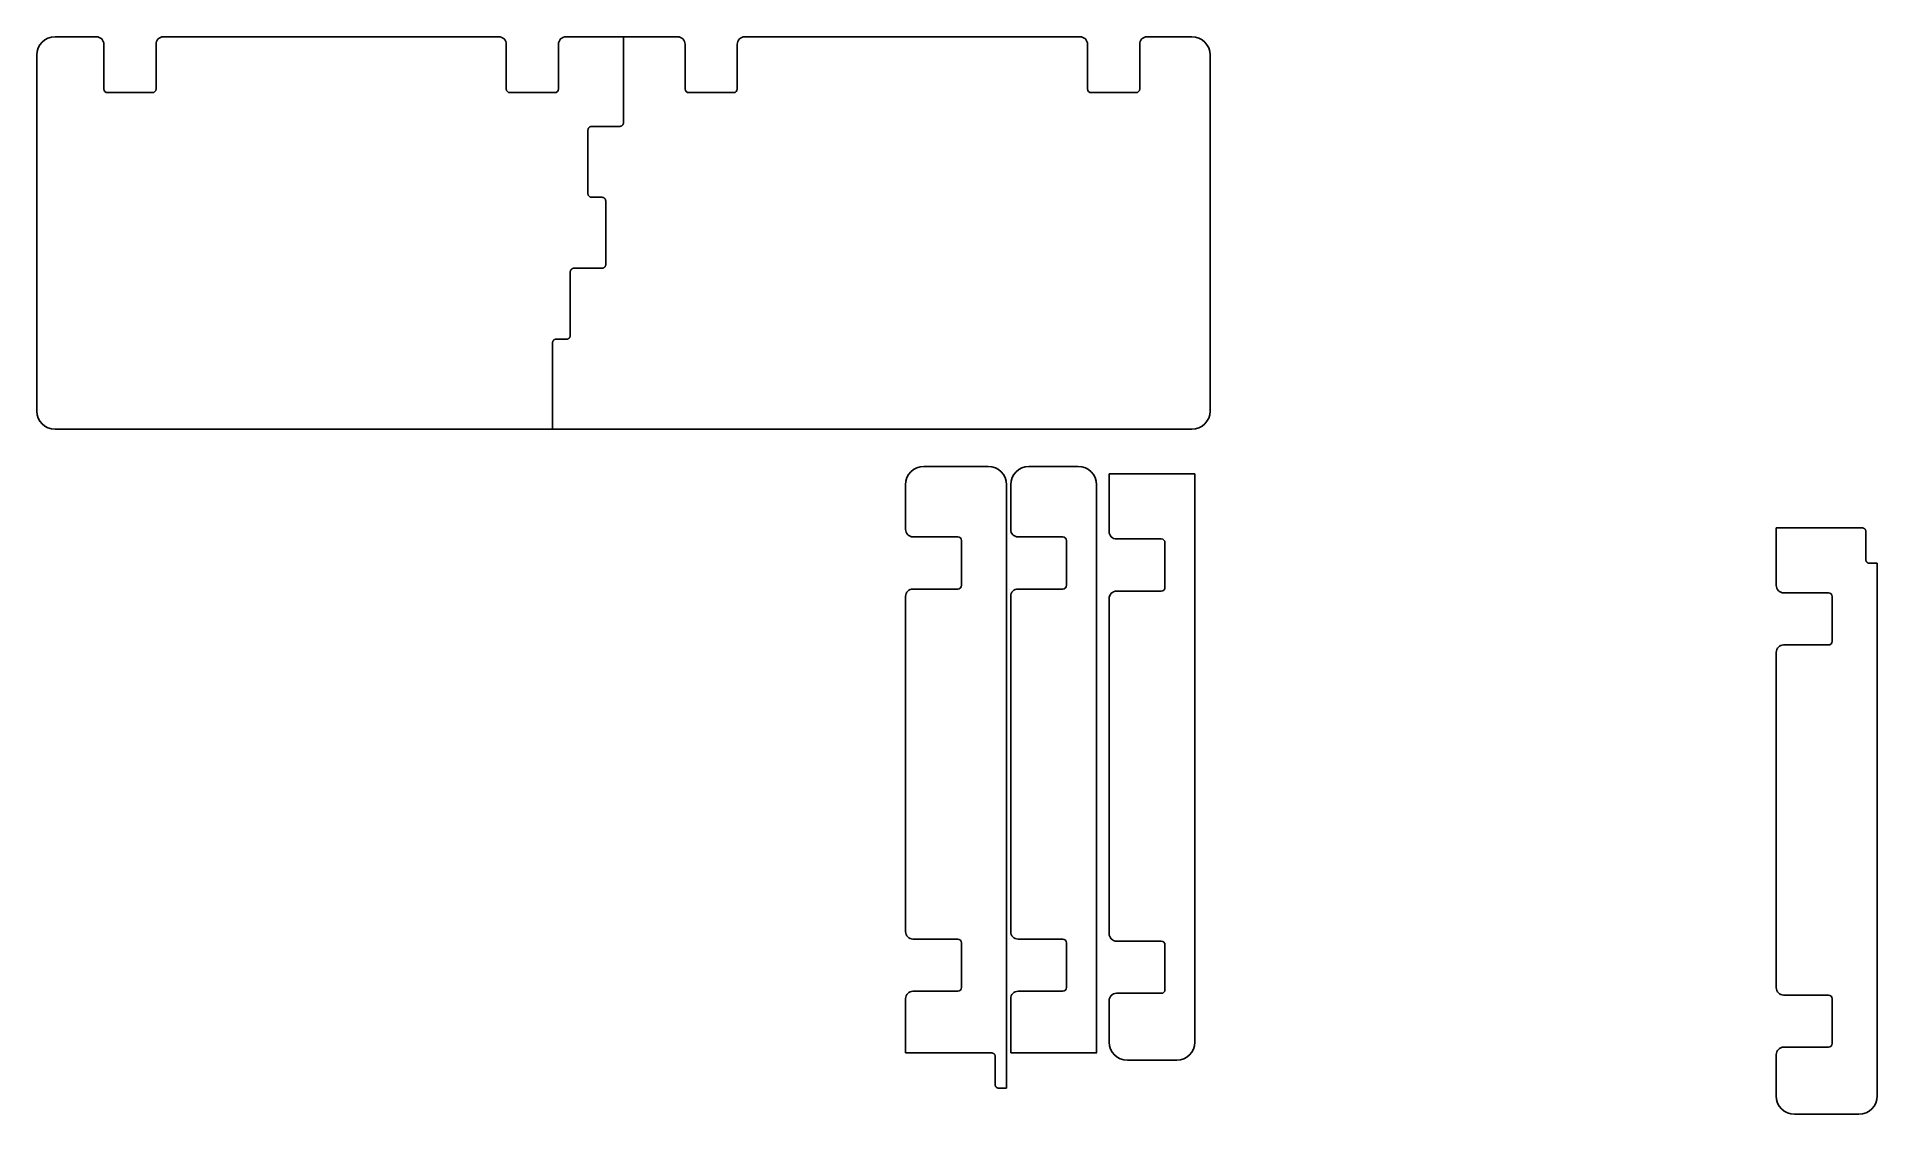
# Model space of a CAD drawing. Extents: x 2 to 496, y -290 to -1.
import ezdxf

# ---------------------------------------------------------------- set-up
doc = ezdxf.new("R2010")
doc.units = 0
doc.layers.add('BLACK', color=7, linetype='CONTINUOUS')

msp = doc.modelspace()

# ---------------------------------------------------------------- linework, layer by layer
at = {"layer": 'BLACK', "linetype": 'CONTINUOUS'}
for p, q in [((6.617, -0.873), (17.717, -0.873)), ((19.717, -2.873), (19.717, -14.873)), ((33.717, -14.873), (33.717, -2.873)), ((35.717, -0.873), (125.717, -0.873)), ((127.717, -2.873), (127.717, -14.873)), ((141.717, -14.873), (141.717, -2.873)), ((143.717, -0.873), (159.17, -0.873)), ((159.17, -0.873), (173.717, -0.873)), ((159.17, -23.927), (159.17, -0.873)), ((175.717, -2.873), (175.717, -14.873)), ((189.717, -14.873), (189.717, -2.873)), ((191.717, -0.873), (281.717, -0.873)), ((283.717, -2.873), (283.717, -14.873)), ((297.717, -14.873), (297.717, -2.873)), ((299.717, -0.873), (311.719, -0.873)), ((1.717, -5.773), (1.717, -101.373)), ((316.619, -101.373), (316.619, -5.773)), ((20.717, -15.873), (32.717, -15.873)), ((128.717, -15.873), (140.717, -15.873)), ((176.717, -15.873), (188.717, -15.873)), ((284.717, -15.873), (296.717, -15.873)), ((158.781, -24.722), (158.836, -24.676)), ((158.836, -24.676), (158.888, -24.627)), ((158.888, -24.627), (158.936, -24.574)), ((158.936, -24.574), (158.983, -24.514)), ((158.983, -24.514), (159.025, -24.452)), ((159.025, -24.452), (159.062, -24.385)), ((159.062, -24.385), (159.094, -24.317)), ((159.094, -24.317), (159.122, -24.244)), ((159.122, -24.244), (159.145, -24.164)), ((159.145, -24.164), (159.161, -24.08)), ((159.161, -24.08), (159.171, -23.989)), ((159.171, -23.989), (159.173, -23.928)), ((149.645, -42.975), (149.645, -25.926)), ((149.65, -25.86), (149.648, -25.928)), ((149.661, -25.764), (149.65, -25.86)), ((149.678, -25.681), (149.661, -25.764)), ((149.702, -25.604), (149.678, -25.681)), ((149.73, -25.531), (149.702, -25.604)), ((149.764, -25.46), (149.73, -25.531)), ((149.801, -25.395), (149.764, -25.46)), ((149.842, -25.335), (149.801, -25.395)), ((149.887, -25.279), (149.842, -25.335)), ((149.935, -25.226), (149.887, -25.279)), ((149.987, -25.178), (149.935, -25.226)), ((150.043, -25.132), (149.987, -25.178)), ((150.102, -25.09), (150.043, -25.132)), ((150.165, -25.052), (150.102, -25.09)), ((150.234, -25.018), (150.165, -25.052)), ((150.305, -24.988), (150.234, -25.018)), ((150.381, -24.964), (150.305, -24.988)), ((150.462, -24.945), (150.381, -24.964)), ((150.551, -24.933), (150.462, -24.945)), ((150.648, -24.928), (150.551, -24.933)), ((150.646, -24.928), (158.172, -24.928)), ((158.173, -24.928), (158.272, -24.923)), ((158.272, -24.923), (158.36, -24.911)), ((158.36, -24.911), (158.442, -24.891)), ((158.442, -24.891), (158.518, -24.867)), ((158.518, -24.867), (158.589, -24.838)), ((158.589, -24.838), (158.658, -24.803)), ((158.658, -24.803), (158.722, -24.764)), ((158.722, -24.764), (158.781, -24.722)), ((153.407, -43.975), (150.645, -43.975)), ((153.474, -43.978), (153.409, -43.976)), ((153.565, -43.988), (153.474, -43.978)), ((153.649, -44.005), (153.565, -43.988)), ((153.729, -44.028), (153.649, -44.005)), ((153.803, -44.056), (153.729, -44.028)), ((153.871, -44.089), (153.803, -44.056)), ((153.935, -44.125), (153.871, -44.089)), ((153.996, -44.167), (153.935, -44.125)), ((154.053, -44.211), (153.996, -44.167)), ((154.106, -44.259), (154.053, -44.211)), ((154.155, -44.31), (154.106, -44.259)), ((154.202, -44.366), (154.155, -44.31)), ((154.244, -44.426), (154.202, -44.366)), ((154.283, -44.49), (154.244, -44.426)), ((154.317, -44.557), (154.283, -44.49)), ((154.347, -44.63), (154.317, -44.557)), ((154.372, -44.707), (154.347, -44.63)), ((154.391, -44.789), (154.372, -44.707)), ((154.404, -44.879), (154.391, -44.789)), ((154.409, -44.976), (154.404, -44.879)), ((154.408, -62.027), (154.408, -44.974)), ((144.883, -81.077), (144.883, -64.026)), ((144.886, -63.96), (144.884, -64.028)), ((144.897, -63.864), (144.886, -63.96)), ((144.914, -63.781), (144.897, -63.864)), ((144.937, -63.704), (144.914, -63.781)), ((144.966, -63.631), (144.937, -63.704)), ((145, -63.56), (144.966, -63.631)), ((145.037, -63.495), (145, -63.56)), ((145.078, -63.435), (145.037, -63.495)), ((145.123, -63.379), (145.078, -63.435)), ((145.171, -63.326), (145.123, -63.379)), ((145.223, -63.278), (145.171, -63.326)), ((145.279, -63.232), (145.223, -63.278)), ((145.338, -63.19), (145.279, -63.232)), ((145.401, -63.152), (145.338, -63.19)), ((145.47, -63.118), (145.401, -63.152)), ((145.541, -63.089), (145.47, -63.118)), ((145.617, -63.064), (145.541, -63.089)), ((145.698, -63.045), (145.617, -63.064)), ((145.787, -63.033), (145.698, -63.045)), ((145.884, -63.028), (145.787, -63.033)), ((145.881, -63.028), (153.407, -63.028)), ((153.409, -63.028), (153.508, -63.023)), ((153.508, -63.023), (153.596, -63.011)), ((153.596, -63.011), (153.678, -62.992)), ((153.678, -62.992), (153.754, -62.967)), ((153.754, -62.967), (153.825, -62.938)), ((153.825, -62.938), (153.894, -62.903)), ((153.894, -62.903), (153.958, -62.864)), ((153.958, -62.864), (154.017, -62.822)), ((154.017, -62.822), (154.072, -62.776)), ((154.072, -62.776), (154.124, -62.727)), ((154.124, -62.727), (154.172, -62.674)), ((154.172, -62.674), (154.219, -62.614)), ((154.219, -62.614), (154.261, -62.552)), ((154.261, -62.552), (154.298, -62.486)), ((154.298, -62.486), (154.33, -62.417)), ((154.33, -62.417), (154.358, -62.344)), ((154.358, -62.344), (154.381, -62.264)), ((154.381, -62.264), (154.397, -62.18)), ((154.397, -62.18), (154.407, -62.089)), ((154.407, -62.089), (154.409, -62.028)), ((140.12, -106.273), (140.12, -83.076)), ((140.125, -83.01), (140.123, -83.078)), ((140.136, -82.914), (140.125, -83.01)), ((140.153, -82.831), (140.136, -82.914)), ((140.177, -82.754), (140.153, -82.831)), ((140.205, -82.681), (140.177, -82.754)), ((140.239, -82.61), (140.205, -82.681)), ((140.276, -82.545), (140.239, -82.61)), ((140.317, -82.485), (140.276, -82.545)), ((140.362, -82.429), (140.317, -82.485)), ((140.41, -82.376), (140.362, -82.429)), ((140.462, -82.328), (140.41, -82.376)), ((140.518, -82.282), (140.462, -82.328)), ((140.577, -82.24), (140.518, -82.282)), ((140.64, -82.202), (140.577, -82.24)), ((140.709, -82.168), (140.64, -82.202)), ((140.78, -82.139), (140.709, -82.168)), ((140.856, -82.114), (140.78, -82.139)), ((140.937, -82.095), (140.856, -82.114)), ((141.026, -82.083), (140.937, -82.095)), ((141.123, -82.078), (141.026, -82.083)), ((141.121, -82.078), (143.882, -82.078)), ((143.884, -82.078), (143.983, -82.073)), ((143.983, -82.073), (144.071, -82.061)), ((144.071, -82.061), (144.153, -82.042)), ((144.153, -82.042), (144.229, -82.017)), ((144.229, -82.017), (144.3, -81.988)), ((144.3, -81.988), (144.369, -81.953)), ((144.369, -81.953), (144.433, -81.914)), ((144.433, -81.914), (144.492, -81.872)), ((144.492, -81.872), (144.547, -81.826)), ((144.547, -81.826), (144.599, -81.777)), ((144.599, -81.777), (144.647, -81.724)), ((144.647, -81.724), (144.694, -81.664)), ((144.694, -81.664), (144.736, -81.602)), ((144.736, -81.602), (144.773, -81.536)), ((144.773, -81.536), (144.805, -81.467)), ((144.805, -81.467), (144.833, -81.394)), ((144.833, -81.394), (144.856, -81.314)), ((144.856, -81.314), (144.872, -81.23)), ((144.872, -81.23), (144.882, -81.139)), ((144.882, -81.139), (144.884, -81.078)), ((6.617, -106.273), (140.12, -106.273)), ((140.12, -106.273), (311.719, -106.273)), ((257.078, -116.258), (239.776, -116.258)), ((281.248, -116.267), (267.994, -116.267)), ((312.564, -118.268), (289.51, -118.268)), ((289.51, -133.721), (289.51, -118.268)), ((312.564, -270.821), (312.564, -118.268)), ((312.626, -118.267), (312.565, -118.265)), ((234.876, -133.16), (234.876, -121.158)), ((261.978, -283.232), (261.978, -121.158)), ((263.094, -133.169), (263.094, -121.167)), ((286.148, -273.716), (286.148, -121.167)), ((468.556, -148.19), (468.556, -132.737)), ((491.61, -132.737), (468.556, -132.737)), ((491.672, -132.736), (491.611, -132.734)), ((491.763, -132.746), (491.672, -132.736)), ((491.847, -132.762), (491.763, -132.746)), ((491.927, -132.785), (491.847, -132.762)), ((492, -132.813), (491.927, -132.785)), ((492.069, -132.845), (492, -132.813)), ((492.135, -132.882), (492.069, -132.845)), ((492.197, -132.924), (492.135, -132.882)), ((492.257, -132.971), (492.197, -132.924)), ((492.309, -133.019), (492.257, -132.971)), ((492.359, -133.071), (492.309, -133.019)), ((492.405, -133.126), (492.359, -133.071)), ((492.447, -133.185), (492.405, -133.126)), ((492.486, -133.249), (492.447, -133.185)), ((492.52, -133.318), (492.486, -133.249)), ((492.55, -133.389), (492.52, -133.318)), ((248.876, -135.16), (236.876, -135.16)), ((249.876, -148.16), (249.876, -136.16)), ((277.094, -135.169), (265.094, -135.169)), ((278.094, -148.169), (278.094, -136.169)), ((303.51, -135.721), (291.51, -135.721)), ((304.51, -148.721), (304.51, -136.721)), ((492.575, -133.465), (492.55, -133.389)), ((492.594, -133.547), (492.575, -133.465)), ((492.606, -133.635), (492.594, -133.547)), ((492.611, -133.734), (492.606, -133.635)), ((492.611, -141.261), (492.611, -133.735)), ((492.611, -141.259), (492.616, -141.356)), ((492.616, -141.356), (492.628, -141.445)), ((492.628, -141.445), (492.647, -141.526)), ((492.647, -141.526), (492.671, -141.602)), ((492.671, -141.602), (492.7, -141.673)), ((492.7, -141.673), (492.735, -141.742)), ((492.735, -141.742), (492.773, -141.805)), ((492.773, -141.805), (492.815, -141.864)), ((492.815, -141.864), (492.861, -141.92)), ((492.861, -141.92), (492.909, -141.972)), ((492.909, -141.972), (492.962, -142.02)), ((492.962, -142.02), (493.018, -142.065)), ((493.018, -142.065), (493.078, -142.106)), ((493.078, -142.106), (493.143, -142.143)), ((493.143, -142.143), (493.214, -142.177)), ((493.214, -142.177), (493.286, -142.205)), ((493.286, -142.205), (493.364, -142.229)), ((493.364, -142.229), (493.447, -142.246)), ((493.447, -142.246), (493.543, -142.257)), ((493.543, -142.257), (493.611, -142.259)), ((495.658, -142.262), (493.609, -142.262)), ((495.658, -285.29), (495.658, -142.262)), ((234.876, -241.16), (234.876, -151.16)), ((236.876, -149.16), (248.876, -149.16)), ((263.094, -241.169), (263.094, -151.169)), ((265.094, -149.169), (277.094, -149.169)), ((289.51, -241.721), (289.51, -151.721)), ((291.51, -149.721), (303.51, -149.721)), ((482.556, -150.19), (470.556, -150.19)), ((483.556, -163.19), (483.556, -151.19)), ((468.556, -256.19), (468.556, -166.19)), ((470.556, -164.19), (482.556, -164.19)), ((248.876, -243.16), (236.876, -243.16)), ((249.876, -256.16), (249.876, -244.16)), ((277.094, -243.169), (265.094, -243.169)), ((278.094, -256.169), (278.094, -244.169)), ((303.51, -243.721), (291.51, -243.721)), ((304.51, -256.721), (304.51, -244.721)), ((234.876, -273.707), (234.876, -259.16)), ((236.876, -257.16), (248.876, -257.16)), ((263.094, -273.716), (263.094, -259.169)), ((265.094, -257.169), (277.094, -257.169)), ((289.51, -270.821), (289.51, -259.721)), ((291.51, -257.721), (303.51, -257.721)), ((482.556, -258.19), (470.556, -258.19)), ((483.556, -271.19), (483.556, -259.19)), ((257.93, -273.707), (234.876, -273.707)), ((257.992, -273.706), (257.931, -273.704)), ((258.083, -273.716), (257.992, -273.706)), ((258.167, -273.732), (258.083, -273.716)), ((258.247, -273.755), (258.167, -273.732)), ((258.32, -273.783), (258.247, -273.755)), ((258.389, -273.815), (258.32, -273.783)), ((258.455, -273.852), (258.389, -273.815)), ((258.517, -273.894), (258.455, -273.852)), ((258.577, -273.941), (258.517, -273.894)), ((258.629, -273.989), (258.577, -273.941)), ((258.679, -274.041), (258.629, -273.989)), ((258.725, -274.096), (258.679, -274.041)), ((258.767, -274.155), (258.725, -274.096)), ((258.806, -274.219), (258.767, -274.155)), ((258.84, -274.288), (258.806, -274.219)), ((258.87, -274.359), (258.84, -274.288)), ((258.895, -274.435), (258.87, -274.359)), ((258.914, -274.517), (258.895, -274.435)), ((258.926, -274.605), (258.914, -274.517)), ((258.931, -274.704), (258.926, -274.605)), ((258.931, -282.231), (258.931, -274.705)), ((286.148, -273.716), (263.094, -273.716)), ((286.21, -273.715), (286.149, -273.713)), ((294.41, -275.721), (307.664, -275.721)), ((468.556, -285.29), (468.556, -274.19)), ((470.556, -272.19), (482.556, -272.19)), ((258.931, -282.229), (258.936, -282.326)), ((258.936, -282.326), (258.948, -282.415)), ((258.948, -282.415), (258.967, -282.496)), ((258.967, -282.496), (258.991, -282.572)), ((258.991, -282.572), (259.02, -282.643)), ((259.02, -282.643), (259.055, -282.712)), ((259.055, -282.712), (259.093, -282.775)), ((259.093, -282.775), (259.135, -282.834)), ((259.135, -282.834), (259.181, -282.89)), ((259.181, -282.89), (259.229, -282.942)), ((259.229, -282.942), (259.282, -282.99)), ((259.282, -282.99), (259.338, -283.035)), ((259.338, -283.035), (259.398, -283.076)), ((259.398, -283.076), (259.463, -283.113)), ((259.463, -283.113), (259.534, -283.147)), ((259.534, -283.147), (259.606, -283.175)), ((259.606, -283.175), (259.684, -283.199)), ((259.684, -283.199), (259.767, -283.216)), ((259.767, -283.216), (259.863, -283.227)), ((259.863, -283.227), (259.931, -283.229)), ((261.978, -283.232), (259.929, -283.232)), ((473.456, -290.19), (490.758, -290.19))]:
    msp.add_line(p, q, dxfattribs=at)
at = {"layer": 'BLACK'}
for centre, radius, start, end in [((6.617, -5.773), 4.9, 90, 180), ((17.717, -2.873), 2, 0, 90), ((35.717, -2.873), 2, 90, 180), ((125.717, -2.873), 2, 0, 90), ((143.717, -2.873), 2, 90, 180), ((173.717, -2.873), 2, 0, 90), ((191.717, -2.873), 2, 90, 180), ((281.717, -2.873), 2, 0, 90), ((299.717, -2.873), 2, 90, 180), ((311.719, -5.773), 4.9, 0, 90), ((20.717, -14.873), 1, 180, 270), ((32.717, -14.873), 1, -90, 0), ((128.717, -14.873), 1, 180, 270), ((140.717, -14.873), 1, -90, 0), ((176.717, -14.873), 1, 180, 270), ((188.717, -14.873), 1, -90, 0), ((284.717, -14.873), 1, 180, 270), ((296.717, -14.873), 1, -90, 0), ((150.645, -42.975), 1, 180, 270), ((6.617, -101.373), 4.9, 180, 270), ((311.719, -101.373), 4.9, -90, 0), ((239.776, -121.158), 4.9, 90, 180), ((257.078, -121.158), 4.9, 0, 90), ((267.994, -121.167), 4.9, 90, 180), ((281.248, -121.167), 4.9, 0, 90), ((236.876, -133.16), 2, 180, 270), ((265.094, -133.169), 2, 180, 270), ((248.876, -136.16), 1, 0, 90), ((277.094, -136.169), 1, 0, 90), ((291.51, -133.721), 2, 180, 270), ((303.51, -136.721), 1, 0, 90), ((248.876, -148.16), 1, -90, 0), ((277.094, -148.169), 1, -90, 0), ((236.876, -151.16), 2, 90, 180), ((265.094, -151.169), 2, 90, 180), ((291.51, -151.721), 2, 90, 180), ((303.51, -148.721), 1, -90, 0), ((470.556, -148.19), 2, 180, 270), ((482.556, -151.19), 1, 0, 90), ((470.556, -166.19), 2, 90, 180), ((482.556, -163.19), 1, -90, 0), ((236.876, -241.16), 2, 180, 270), ((265.094, -241.169), 2, 180, 270), ((291.51, -241.721), 2, 180, 270), ((248.876, -244.16), 1, 0, 90), ((277.094, -244.169), 1, 0, 90), ((303.51, -244.721), 1, 0, 90), ((248.876, -256.16), 1, -90, 0), ((277.094, -256.169), 1, -90, 0), ((303.51, -256.721), 1, -90, 0), ((470.556, -256.19), 2, 180, 270), ((236.876, -259.16), 2, 90, 180), ((265.094, -259.169), 2, 90, 180), ((291.51, -259.721), 2, 90, 180), ((482.556, -259.19), 1, 0, 90), ((294.41, -270.821), 4.9, 180, 270), ((307.664, -270.821), 4.9, -90, 0), ((482.556, -271.19), 1, -90, 0), ((470.556, -274.19), 2, 90, 180), ((473.456, -285.29), 4.9, 180, 270), ((490.758, -285.29), 4.9, -90, 0)]:
    msp.add_arc(centre, radius, start, end, dxfattribs=at)

doc.saveas('drawing.dxf')
